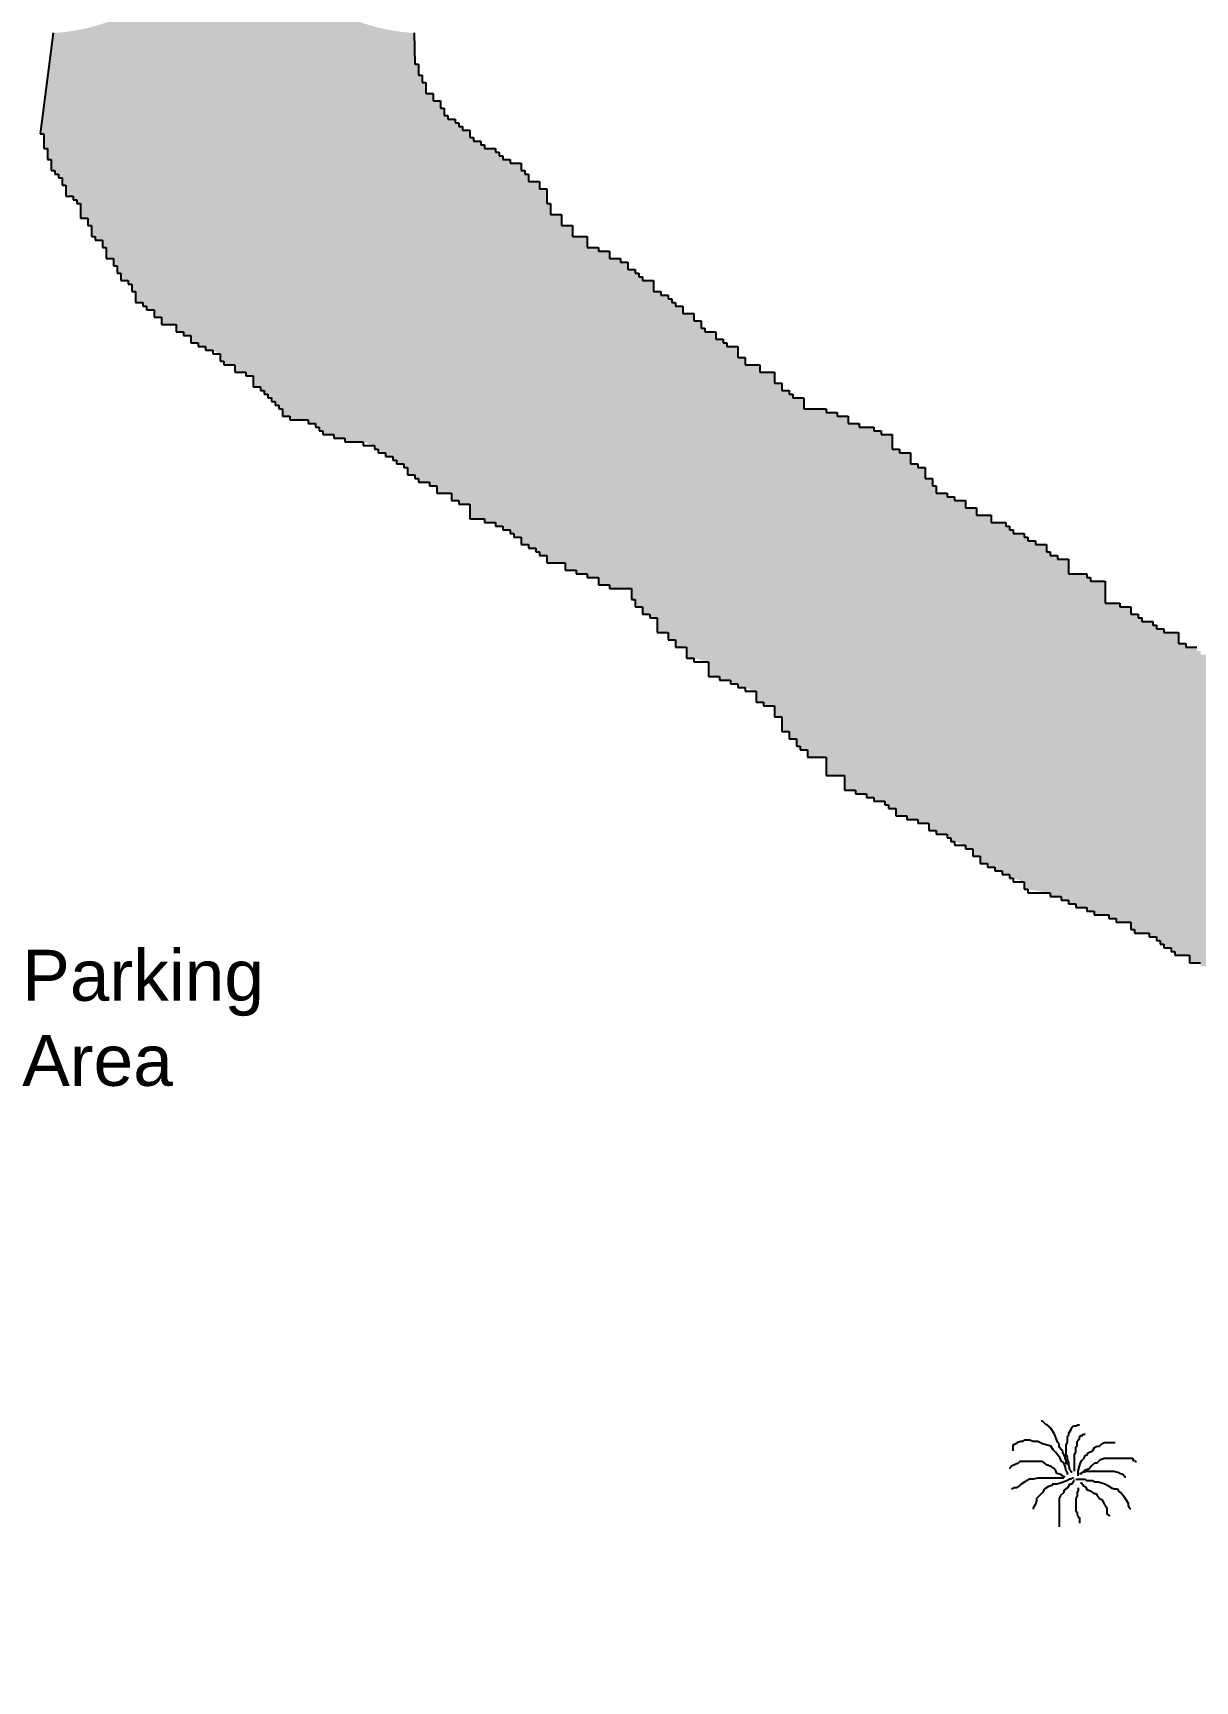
# Model space of a CAD drawing. Header units: millimetres. Extents: x 147955 to 203420, y 211875 to 264111.
# Drawn here: x 160844 to 172229, y 223646 to 239802 of the extents above; entities that cross this region are included whole.
import ezdxf

# ---------------------------------------------------------------- set-up
doc = ezdxf.new("R2010")
doc.units = ezdxf.units.MM
doc.layers.add('HATCH', color=7, linetype='Continuous')
doc.layers.add('LABELS', color=7, linetype='Continuous')
doc.styles.get("Standard").update_dxf_attribs({"font": 'arial.ttf'})

# ---------------------------------------------------------------- blocks, each defined once
blk = doc.blocks.new('Grass')
for p, q in [((-256, 489), (-268, 489)), ((-233, 466), (-256, 489)), ((-221, 454), (-233, 466)), ((-210, 454), (-221, 454)), ((-186, 431), (-210, 454)), ((-186, 419), (-186, 431)), ((-175, 419), (-186, 419)), ((-140, 361), (-175, 419)), ((-116, 303), (-140, 361)), ((-12, 338), (0, 349)), ((-12, 279), (-12, 338)), ((0, 372), (23, 407)), ((0, 349), (0, 372)), ((23, 407), (35, 431)), ((35, 431), (47, 442)), ((47, 442), (82, 442)), ((82, 442), (82, 454)), ((82, 454), (105, 454)), ((105, 326), (116, 349)), ((105, 314), (105, 326)), ((116, 349), (140, 349)), ((140, 349), (140, 361)), ((140, 361), (163, 361)), ((-536, 256), (-547, 256)), ((-547, 256), (-547, 198)), ((-524, 268), (-536, 256)), ((-512, 268), (-524, 268)), ((-501, 279), (-512, 268)), ((-466, 291), (-501, 279)), ((-454, 291), (-466, 291)), ((-431, 303), (-454, 291)), ((-384, 303), (-431, 303)), ((-349, 291), (-384, 303)), ((-303, 291), (-349, 291)), ((-256, 268), (-303, 291)), ((-221, 256), (-256, 268)), ((-175, 244), (-221, 256)), ((-151, 209), (-175, 244)), ((-128, 186), (-151, 209)), ((-93, 140), (-128, 186)), ((-105, 279), (-116, 303)), ((-93, 268), (-105, 279)), ((-93, 233), (-93, 268)), ((-70, 209), (-93, 233)), ((-58, 198), (-70, 209)), ((-58, 175), (-58, 198)), ((-47, 163), (-58, 175)), ((-35, 140), (-47, 163)), ((-23, 256), (-12, 279)), ((-23, 163), (-23, 256)), ((-12, 140), (-23, 163)), ((58, 163), (70, 186)), ((58, 0), (58, 163)), ((70, 233), (82, 244)), ((70, 186), (70, 233)), ((82, 291), (93, 303)), ((82, 244), (82, 291)), ((93, 303), (105, 314)), ((163, 151), (186, 163)), ((186, 175), (233, 198)), ((186, 163), (186, 175)), ((233, 198), (256, 233)), ((256, 233), (280, 244)), ((280, 244), (303, 244)), ((303, 244), (326, 268)), ((326, 268), (349, 279)), ((349, 279), (454, 279)), ((-571, 35), (-582, 23)), ((-559, 47), (-571, 35)), ((-512, 70), (-559, 47)), ((-501, 70), (-512, 70)), ((-478, 93), (-501, 70)), ((-256, 93), (-478, 93)), ((-210, 58), (-256, 93)), ((-198, 58), (-210, 58)), ((-186, 47), (-198, 58)), ((-175, 47), (-186, 47)), ((-163, 35), (-175, 47)), ((-140, 23), (-163, 35)), ((-128, 12), (-140, 23)), ((-116, -23), (-128, 12)), ((-82, 128), (-93, 140)), ((-70, 93), (-82, 128)), ((-47, 81), (-70, 93)), ((-35, 47), (-47, 81)), ((-35, 116), (-35, 140)), ((-23, 105), (-35, 116)), ((-23, 0), (-35, 47)), ((-23, 70), (-23, 105)), ((-12, 70), (-23, 70)), ((-12, -12), (-23, 0)), ((-12, 116), (-12, 140)), ((0, 81), (-12, 116)), ((0, 58), (0, 81)), ((12, 12), (0, 58)), ((23, 0), (12, 12)), ((23, -12), (23, 0)), ((93, 0), (105, 47)), ((93, -47), (93, 0)), ((105, 47), (116, 81)), ((116, 81), (128, 105)), ((128, 105), (151, 128)), ((140, -12), (163, 12)), ((140, -12), (186, 0)), ((151, 128), (163, 151)), ((163, 12), (198, 23)), ((186, 0), (443, 0)), ((198, 23), (221, 47)), ((221, 47), (256, 81)), ((256, 81), (280, 81)), ((280, 81), (303, 105)), ((303, 105), (314, 116)), ((314, 116), (326, 116)), ((326, 116), (349, 128)), ((349, 128), (629, 128)), ((443, 0), (478, -12)), ((629, 128), (629, 105)), ((629, 105), (652, 105)), ((652, 105), (652, 93)), ((652, 93), (664, 93)), ((-489, -151), (-512, -163)), ((-466, -128), (-489, -151)), ((-431, -105), (-466, -128)), ((-408, -93), (-431, -105)), ((-384, -81), (-408, -93)), ((-349, -81), (-384, -81)), ((-303, -70), (-349, -81)), ((-47, -70), (-303, -70)), ((-198, -151), (-233, -175)), ((-163, -140), (-198, -151)), ((-116, -128), (-163, -128)), ((-163, -128), (-163, -140)), ((-70, -35), (-116, -23)), ((-70, -116), (-116, -128)), ((-70, -47), (-70, -35)), ((-58, -47), (-70, -47)), ((-12, -93), (-70, -116)), ((-47, -58), (-58, -47)), ((-35, -58), (-47, -58)), ((-12, -35), (-12, -12)), ((12, -81), (-12, -93)), ((12, -128), (-12, -163)), ((23, -81), (12, -81)), ((35, -128), (12, -128)), ((35, -12), (23, -12)), ((35, -70), (23, -81)), ((47, -70), (35, -70)), ((47, -105), (35, -116)), ((35, -116), (35, -128)), ((58, -93), (47, -93)), ((47, -93), (47, -105)), ((70, -81), (163, -81)), ((105, -23), (116, -23)), ((116, -23), (140, -12)), ((116, -35), (116, -23)), ((116, -23), (128, -23)), ((116, -116), (128, -116)), ((128, -23), (128, -12)), ((128, -12), (140, -12)), ((128, -116), (128, -128)), ((128, -128), (140, -128)), ((140, -128), (140, -140)), ((140, -140), (163, -151)), ((163, -81), (175, -93)), ((163, -151), (186, -186)), ((175, -93), (233, -93)), ((233, -93), (256, -105)), ((256, -105), (291, -105)), ((291, -105), (326, -116)), ((326, -116), (361, -128)), ((361, -128), (384, -140)), ((384, -140), (419, -163)), ((478, -12), (489, -12)), ((489, -12), (501, -23)), ((501, -23), (512, -23)), ((512, -23), (536, -35)), ((536, -35), (536, -47)), ((536, -47), (547, -47)), ((547, -47), (547, -58)), ((547, -58), (559, -58)), ((-547, -175), (-559, -175)), ((-536, -163), (-547, -175)), ((-512, -163), (-536, -163)), ((-314, -291), (-326, -326)), ((-303, -256), (-314, -268)), ((-314, -268), (-314, -291)), ((-280, -233), (-303, -256)), ((-256, -209), (-280, -233)), ((-245, -186), (-256, -209)), ((-233, -175), (-245, -186)), ((-82, -256), (-93, -268)), ((-93, -268), (-93, -547)), ((-47, -209), (-82, -244)), ((-82, -244), (-82, -256)), ((-35, -186), (-47, -186)), ((-47, -186), (-47, -209)), ((-23, -175), (-35, -175)), ((-35, -175), (-35, -186)), ((-12, -163), (-23, -175)), ((82, -244), (70, -268)), ((70, -268), (70, -396)), ((93, -186), (82, -209)), ((82, -209), (82, -244)), ((93, -163), (93, -186)), ((186, -186), (198, -186)), ((198, -186), (221, -198)), ((221, -198), (233, -209)), ((233, -209), (245, -221)), ((245, -221), (268, -221)), ((268, -221), (280, -244)), ((280, -244), (291, -256)), ((291, -256), (303, -268)), ((303, -268), (326, -279)), ((326, -279), (338, -303)), ((338, -303), (349, -326)), ((419, -163), (443, -175)), ((443, -175), (478, -175)), ((478, -175), (489, -198)), ((489, -198), (512, -209)), ((512, -209), (536, -244)), ((536, -244), (559, -279)), ((559, -279), (582, -314)), ((582, -314), (582, -338)), ((-326, -326), (-349, -361)), ((-349, -361), (-349, -372)), ((70, -396), (82, -407)), ((82, -407), (82, -431)), ((82, -431), (93, -442)), ((93, -442), (93, -454)), ((93, -454), (105, -454)), ((105, -454), (105, -512)), ((349, -326), (361, -338)), ((361, -338), (361, -349)), ((361, -349), (373, -361)), ((373, -361), (373, -419)), ((373, -419), (396, -431)), ((396, -431), (396, -442)), ((582, -338), (594, -361)), ((594, -361), (606, -372))]:
    blk.add_line(p, q)

msp = doc.modelspace()

# ---------------------------------------------------------------- hatches: boundary and pattern name
at = {"layer": 'HATCH'}
h = msp.add_hatch(dxfattribs=at)
h.set_pattern_fill('GRAVEL', color=256, scale=70, angle=80)
h.paths.add_polyline_path([(180054.817, 230005.231), (180018.838, 230005.231), (180018.838, 230077.14), (179982.859, 230077.14), (179982.859, 230113.095), (179946.88, 230113.095), (179946.88, 230220.958), (179838.943, 230220.958), (179838.943, 230472.64), (179695.026, 230472.64), (179695.026, 230580.503), (179623.068, 230580.503), (179623.068, 230688.367), (179587.089, 230688.367), (179587.089, 230796.231), (179479.152, 230796.231), (179479.152, 230868.14), (179371.215, 230868.14), (179371.215, 230940.049), (179299.257, 230940.049), (179299.257, 230976.003), (179155.34, 230976.003), (179155.34, 231047.912), (179047.403, 231047.912), (179047.403, 231083.867), (178975.445, 231083.867), (178975.445, 231191.73), (178867.508, 231191.73), (178867.508, 231227.685), (178795.55, 231227.685), (178795.55, 231263.639), (178723.592, 231263.639), (178723.592, 231335.549), (178615.655, 231335.549), (178615.655, 231443.412), (178435.759, 231443.412), (178435.759, 231515.321), (178327.822, 231515.321), (178327.822, 231587.23), (178183.906, 231587.23), (178183.906, 231659.139), (178111.948, 231659.139), (178111.948, 231695.094), (178004.011, 231695.094), (178004.011, 231731.048), (177896.073, 231731.048), (177896.073, 231838.912), (177716.178, 231838.912), (177716.178, 231874.866), (177572.262, 231874.866), (177572.262, 231910.821), (177464.325, 231910.821), (177464.325, 231946.775), (177356.388, 231946.775), (177356.388, 231982.73), (177212.471, 231982.73), (177212.471, 232054.639), (177068.555, 232054.639), (177068.555, 232090.594), (176852.681, 232090.594), (176852.681, 232126.548), (176600.828, 232126.548), (176600.828, 232162.503), (176348.974, 232162.503), (176348.974, 232198.457), (176241.037, 232198.457), (176241.037, 232234.412), (176133.1, 232234.412), (176133.1, 232270.366), (175881.246, 232270.366), (175881.246, 232306.321), (175737.33, 232306.321), (175737.33, 232342.275), (175557.435, 232342.275), (175557.435, 232378.23), (175341.561, 232378.23), (175341.561, 232414.184), (175269.602, 232414.184), (175269.602, 232486.093), (175161.665, 232486.093), (175161.665, 232558.003), (175053.728, 232558.003), (175053.728, 232593.957), (174945.791, 232593.957), (174945.791, 232629.912), (174873.833, 232629.912), (174873.833, 232701.821), (174801.875, 232701.821), (174801.875, 232737.775), (174729.916, 232737.775), (174729.916, 232773.73), (174550.021, 232773.73), (174550.021, 232809.684), (174514.042, 232809.684), (174514.042, 232845.639), (174406.105, 232845.639), (174406.105, 232917.548), (174298.168, 232917.548), (174298.168, 232953.502), (174226.21, 232953.502), (174226.21, 232989.457), (174154.252, 232989.457), (174154.252, 233025.411), (174082.294, 233025.411), (174082.294, 233061.366), (174010.335, 233061.366), (174010.335, 233097.32), (173902.398, 233097.32), (173902.398, 233169.229), (173830.44, 233169.229), (173830.44, 233205.184), (173686.524, 233205.184), (173686.524, 233241.138), (173650.545, 233241.138), (173650.545, 233277.093), (173614.566, 233277.093), (173614.566, 233313.048), (173578.587, 233313.048), (173578.587, 233349.002), (173470.649, 233349.002), (173470.649, 233384.957), (173218.796, 233384.957), (173218.796, 233456.866), (173002.922, 233456.866), (173002.922, 233492.82), (172715.089, 233492.82), (172715.089, 233528.775), (172643.131, 233528.775), (172643.131, 233564.729), (172571.173, 233564.729), (172571.173, 233600.684), (172535.194, 233600.684), (172535.194, 233708.547), (172283.341, 233708.547), (172283.341, 233744.502), (172247.362, 233744.502), (172247.362, 233780.456), (172139.424, 233780.456), (172139.424, 233816.411), (172067.466, 233816.411), (172067.466, 233924.275), (171923.55, 233924.275), (171923.55, 233960.229), (171851.592, 233960.229), (171851.592, 233996.184), (171815.613, 233996.184), (171815.613, 234032.138), (171707.676, 234032.138), (171707.676, 234068.093), (171671.697, 234068.093), (171671.697, 234104.047), (171599.739, 234104.047), (171599.739, 234175.956), (171491.801, 234175.956), (171491.801, 234211.911), (171347.885, 234211.911), (171347.885, 234427.638), (171203.969, 234427.638), (171203.969, 234463.593), (171167.99, 234463.593), (171167.99, 234499.547), (170988.095, 234499.547), (170988.095, 234643.365), (170880.157, 234643.365), (170880.157, 234679.32), (170808.199, 234679.32), (170808.199, 234715.274), (170772.22, 234715.274), (170772.22, 234787.183), (170664.283, 234787.183), (170664.283, 234823.138), (170592.325, 234823.138), (170592.325, 234859.092), (170556.346, 234859.092), (170556.346, 234895.047), (170448.409, 234895.047), (170448.409, 234931.001), (170412.43, 234931.001), (170412.43, 234966.956), (170376.451, 234966.956), (170376.451, 235002.91), (170232.534, 235002.91), (170232.534, 235074.819), (170088.618, 235074.819), (170088.618, 235146.729), (169980.681, 235146.729), (169980.681, 235218.638), (169872.744, 235218.638), (169872.744, 235254.592), (169800.786, 235254.592), (169800.786, 235290.547), (169692.849, 235290.547), (169692.849, 235362.456), (169656.87, 235362.456), (169656.87, 235434.365), (169584.911, 235434.365), (169584.911, 235542.228), (169512.953, 235542.228), (169512.953, 235578.183), (169440.995, 235578.183), (169440.995, 235686.046), (169333.058, 235686.046), (169333.058, 235722.001), (169261.1, 235722.001), (169261.1, 235865.819), (169153.163, 235865.819), (169153.163, 235901.774), (169081.205, 235901.774), (169081.205, 235937.728), (168937.289, 235937.728), (168937.289, 235973.683), (168829.351, 235973.683), (168829.351, 236045.592), (168721.414, 236045.592), (168721.414, 236081.546), (168613.477, 236081.546), (168613.477, 236117.501), (168397.603, 236117.501), (168397.603, 236225.364), (168289.666, 236225.364), (168289.666, 236261.319), (168253.686, 236261.319), (168253.686, 236297.273), (168181.728, 236297.273), (168181.728, 236369.182), (168109.77, 236369.182), (168109.77, 236477.046), (167965.854, 236477.046), (167965.854, 236548.955), (167821.938, 236548.955), (167821.938, 236620.864), (167749.98, 236620.864), (167749.98, 236728.728), (167642.042, 236728.728), (167642.042, 236764.682), (167606.063, 236764.682), (167606.063, 236800.637), (167534.105, 236800.637), (167534.105, 236872.546), (167426.168, 236872.546), (167426.168, 236908.5), (167390.189, 236908.5), (167390.189, 236980.41), (167318.231, 236980.41), (167318.231, 237052.319), (167210.294, 237052.319), (167210.294, 237124.228), (167138.336, 237124.228), (167138.336, 237160.182), (167102.357, 237160.182), (167102.357, 237196.137), (167066.377, 237196.137), (167066.377, 237232.091), (166994.419, 237232.091), (166994.419, 237268.046), (166922.461, 237268.046), (166922.461, 237375.909), (166814.524, 237375.909), (166814.524, 237411.864), (166778.545, 237411.864), (166778.545, 237447.818), (166742.566, 237447.818), (166742.566, 237483.773), (166670.608, 237483.773), (166670.608, 237555.682), (166598.65, 237555.682), (166598.65, 237591.636), (166490.713, 237591.636), (166490.713, 237663.545), (166382.776, 237663.545), (166382.776, 237699.5), (166274.838, 237699.5), (166274.838, 237807.364), (166130.922, 237807.364), (166130.922, 237915.227), (166022.985, 237915.227), (166022.985, 238023.091), (165915.048, 238023.091), (165915.048, 238130.954), (165879.069, 238130.954), (165879.069, 238274.773), (165807.111, 238274.773), (165807.111, 238346.682), (165699.174, 238346.682), (165699.174, 238418.591), (165663.194, 238418.591), (165663.194, 238454.545), (165627.215, 238454.545), (165627.215, 238526.454), (165519.278, 238526.454), (165519.278, 238562.409), (165447.32, 238562.409), (165447.32, 238598.363), (165411.341, 238598.363), (165411.341, 238634.318), (165375.362, 238634.318), (165375.362, 238670.272), (165267.425, 238670.272), (165267.425, 238706.227), (165231.446, 238706.227), (165231.446, 238742.181), (165159.488, 238742.181), (165159.488, 238778.136), (165123.509, 238778.136), (165123.509, 238850.045), (165051.55, 238850.045), (165051.55, 238886), (165015.571, 238886), (165015.571, 238921.954), (164979.592, 238921.954), (164979.592, 238957.909), (164907.634, 238957.909), (164907.634, 238993.863), (164871.655, 238993.863), (164871.655, 239065.772), (164835.676, 239065.772), (164835.676, 239137.681), (164763.718, 239137.681), (164763.718, 239209.59), (164691.76, 239209.59), (164691.76, 239317.454), (164655.781, 239317.454), (164655.781, 239389.363), (164619.802, 239389.363), (164619.802, 239497.226), (164583.823, 239497.226), (164579.018, 239801.964, -0.275946359), (162979.583, 240876.863), (162641.361, 240876.949, -0.275959948), (161041.885, 239801.964), (160913.959, 238814.09), (160949.938, 238814.09), (160949.938, 238670.272), (160985.917, 238670.272), (160985.917, 238562.409), (161021.896, 238562.409), (161021.896, 238454.545), (161057.875, 238454.545), (161057.875, 238418.591), (161093.854, 238418.591), (161093.854, 238382.636), (161129.833, 238382.636), (161129.833, 238310.727), (161165.812, 238310.727), (161165.812, 238202.863), (161237.77, 238202.863), (161237.77, 238166.909), (161273.75, 238166.909), (161273.75, 238130.954), (161309.729, 238130.954), (161309.729, 237987.136), (161381.687, 237987.136), (161381.687, 237915.227), (161417.666, 237915.227), (161417.666, 237807.364), (161453.645, 237807.364), (161453.645, 237771.409), (161525.603, 237771.409), (161525.603, 237699.5), (161561.582, 237699.5), (161561.582, 237591.636), (161633.54, 237591.636), (161633.54, 237519.727), (161669.519, 237519.727), (161669.519, 237447.818), (161705.498, 237447.818), (161705.498, 237375.909), (161777.456, 237375.909), (161777.456, 237339.955), (161813.435, 237339.955), (161813.435, 237268.046), (161849.414, 237268.046), (161849.414, 237160.182), (161921.372, 237160.182), (161921.372, 237124.228), (161957.352, 237124.228), (161957.352, 237088.273), (162029.31, 237088.273), (162029.31, 237016.364), (162101.268, 237016.364), (162101.268, 236944.455), (162245.184, 236944.455), (162245.184, 236872.546), (162317.142, 236872.546), (162317.142, 236836.591), (162389.1, 236836.591), (162389.1, 236764.682), (162461.058, 236764.682), (162461.058, 236728.728), (162533.017, 236728.728), (162533.017, 236692.773), (162604.975, 236692.773), (162676.933, 236656.819), (162676.933, 236584.91), (162712.912, 236584.91), (162712.912, 236548.955), (162820.849, 236548.955), (162820.849, 236477.046), (162928.786, 236477.046), (162928.786, 236441.092), (163000.744, 236441.092), (163000.744, 236333.228), (163072.702, 236333.228), (163072.702, 236297.273), (163108.681, 236297.273), (163108.681, 236261.319), (163144.66, 236261.319), (163144.66, 236225.364), (163180.64, 236225.364), (163216.619, 236189.41), (163216.619, 236153.455), (163252.598, 236153.455), (163252.598, 236117.501), (163288.577, 236117.501), (163288.577, 236045.592), (163360.535, 236045.592), (163360.535, 236009.637), (163540.43, 236009.637), (163540.43, 235973.683), (163612.388, 235973.683), (163612.388, 235937.728), (163648.367, 235937.728), (163648.367, 235901.774), (163684.346, 235901.774), (163684.346, 235865.819), (163792.284, 235865.819), (163792.284, 235829.865), (163900.221, 235829.865), (163900.221, 235793.91), (164080.116, 235793.91), (164188.053, 235757.956), (164188.053, 235722.001), (164224.032, 235722.001), (164224.032, 235686.046), (164295.99, 235686.046), (164295.99, 235650.092), (164367.948, 235650.092), (164367.948, 235614.137), (164403.927, 235614.137), (164403.927, 235578.183), (164475.886, 235578.183), (164475.886, 235542.228), (164511.865, 235542.228), (164511.865, 235470.319), (164583.823, 235470.319), (164583.823, 235434.365), (164619.802, 235434.365), (164619.802, 235398.41), (164727.739, 235398.41), (164727.739, 235362.456), (164799.697, 235362.456), (164799.697, 235290.547), (164943.613, 235290.547), (164943.613, 235218.638), (165015.571, 235218.638), (165015.571, 235182.683), (165123.509, 235182.683), (165123.509, 235038.865), (165267.425, 235038.865), (165267.425, 235002.91), (165375.362, 235002.91), (165375.362, 234966.956), (165447.32, 234966.956), (165447.32, 234931.001), (165519.278, 234931.001), (165519.278, 234895.047), (165555.257, 234895.047), (165555.257, 234859.092), (165627.215, 234859.092), (165627.215, 234787.183), (165699.174, 234787.183), (165699.174, 234751.229), (165771.132, 234751.229), (165771.132, 234715.274), (165807.111, 234715.274), (165807.111, 234679.32), (165879.069, 234679.32), (165879.069, 234607.411), (166058.964, 234607.411), (166058.964, 234535.502), (166166.901, 234535.502), (166166.901, 234499.547), (166274.838, 234499.547), (166274.838, 234463.593), (166382.776, 234463.593), (166382.776, 234391.683), (166490.713, 234391.683), (166490.713, 234355.729), (166706.587, 234355.729), (166706.587, 234247.865), (166742.566, 234247.865), (166742.566, 234175.956), (166814.524, 234175.956), (166814.524, 234104.047), (166886.482, 234104.047), (166886.482, 234068.093), (166958.44, 234068.093), (166958.44, 233924.275), (167066.377, 233924.275), (167066.377, 233852.366), (167138.336, 233852.366), (167138.336, 233780.456), (167246.273, 233780.456), (167246.273, 233672.593), (167318.231, 233672.593), (167462.147, 233636.638), (167462.147, 233492.82), (167570.084, 233492.82), (167570.084, 233456.866), (167678.022, 233456.866), (167678.022, 233420.911), (167749.98, 233420.911), (167749.98, 233384.957), (167821.938, 233384.957), (167929.875, 233349.002), (167929.875, 233241.138), (168001.833, 233241.138), (168001.833, 233205.184), (168109.77, 233205.184), (168109.77, 233097.32), (168181.728, 233097.32), (168181.728, 232953.502), (168253.686, 232953.502), (168253.686, 232881.593), (168325.644, 232881.593), (168325.644, 232809.684), (168361.624, 232809.684), (168361.624, 232773.73), (168433.582, 232773.73), (168433.582, 232701.821), (168613.477, 232701.821), (168613.477, 232522.048), (168793.372, 232522.048), (168793.372, 232378.23), (168901.309, 232378.23), (168901.309, 232342.275), (169009.247, 232342.275), (169009.247, 232306.321), (169081.205, 232306.321), (169081.205, 232270.366), (169189.142, 232270.366), (169189.142, 232234.412), (169225.121, 232234.412), (169225.121, 232198.457), (169297.079, 232198.457), (169297.079, 232126.548), (169405.016, 232126.548), (169405.016, 232090.594), (169512.953, 232090.594), (169512.953, 232054.639), (169620.891, 232054.639), (169620.891, 231982.73), (169692.849, 231982.73), (169692.849, 231946.775), (169800.786, 231946.775), (169800.786, 231910.821), (169836.765, 231910.821), (169836.765, 231874.866), (169872.744, 231874.866), (169980.681, 231838.912), (169980.681, 231802.957), (170052.639, 231802.957), (170052.639, 231731.048), (170124.597, 231731.048), (170124.597, 231659.139), (170196.556, 231659.139), (170196.556, 231623.185), (170268.514, 231623.185), (170268.514, 231587.23), (170340.472, 231587.23), (170340.472, 231551.276), (170412.43, 231551.276), (170412.43, 231515.321), (170448.409, 231515.321), (170556.346, 231479.367), (170556.346, 231407.458), (170592.325, 231407.458), (170808.199, 231371.503), (170808.199, 231335.549), (170916.137, 231335.549), (170916.137, 231299.594), (170988.095, 231299.594), (170988.095, 231263.639), (171060.053, 231263.639), (171060.053, 231227.685), (171167.99, 231227.685), (171167.99, 231191.73), (171239.948, 231191.73), (171239.948, 231155.776), (171383.864, 231155.776), (171383.864, 231119.821), (171455.822, 231119.821), (171455.822, 231083.867), (171599.739, 231083.867), (171599.739, 231011.958), (171635.718, 231011.958), (171635.718, 230976.003), (171779.634, 230976.003), (171779.634, 230940.049), (171851.592, 230940.049), (171887.571, 230904.094), (171887.571, 230868.14), (171923.55, 230868.14), (171923.55, 230832.185), (171995.508, 230832.185), (172031.487, 230796.231), (172031.487, 230760.276), (172175.404, 230760.276), (172175.404, 230688.367), (172283.341, 230688.367), (172283.341, 230652.412), (172391.278, 230652.412), (172391.278, 230580.503), (172499.215, 230580.503), (172499.215, 230544.549), (172643.131, 230544.549), (172643.131, 230508.594), (172679.11, 230508.594), (172679.11, 230472.64), (172823.027, 230472.64), (172823.027, 230400.731), (172859.006, 230400.731), (172859.006, 230364.776), (172966.943, 230364.776), (173074.88, 230328.822), (173074.88, 230292.867), (173110.859, 230292.867), (173110.859, 230256.913), (173218.796, 230256.913), (173218.796, 230220.958), (173326.733, 230220.958), (173326.733, 230149.049), (173542.608, 230149.049), (173542.608, 230113.095), (173686.524, 230113.095), (173686.524, 230041.186), (173866.419, 230041.186), (173866.419, 230005.231), (174046.314, 230005.231), (174046.314, 229933.322), (174154.252, 229933.322), (174154.252, 229897.367), (174334.147, 229897.367), (174334.147, 229861.413), (174550.021, 229861.413), (174550.021, 229789.504), (174657.958, 229789.504), (174657.958, 229753.549), (174909.812, 229753.549), (174909.812, 229681.64), (175269.602, 229681.64), (175269.602, 229609.731), (175413.519, 229609.731), (175413.519, 229573.777), (175485.477, 229573.777), (175485.477, 229537.822), (175629.393, 229537.822), (175629.393, 229465.913), (175989.183, 229465.913), (175989.183, 229394.004), (176241.037, 229394.004), (176241.037, 229358.049), (176492.89, 229358.049), (176492.89, 229322.095), (176564.848, 229322.095), (176564.848, 229286.14), (176816.702, 229286.14), (176816.702, 229178.277), (176924.639, 229178.277), (176924.639, 229142.322), (177032.576, 229142.322), (177032.576, 229106.368), (177104.534, 229106.368), (177104.534, 229070.413), (177248.45, 229070.413), (177248.45, 228998.504), (177356.388, 228998.504), (177356.388, 228962.55), (177500.304, 228962.55), (177500.304, 228926.595), (177644.22, 228926.595), (177644.22, 228854.686), (177716.178, 228854.686), (177716.178, 228818.731), (177752.157, 228818.731), (177752.157, 228782.777), (177824.115, 228782.777), (177824.115, 228746.822), (177896.073, 228746.822), (177896.073, 228674.913), (177968.032, 228674.913), (177968.032, 228567.05), (178004.011, 228567.05), (178039.99, 228531.095), (178039.99, 228459.186), (178111.948, 228459.186), (178111.948, 228207.505), (178147.927, 228207.505), (178150.838, 228146.028), (178028.193, 228043.894), (177836.982, 227825.516), (177727.718, 227661.732), (177700.402, 227579.84), (177700.402, 227388.759), (177645.771, 227279.57), (177645.771, 227143.083), (177618.455, 226952.002), (177563.823, 226624.435), (177563.823, 226542.543), (177536.507, 226515.246), (177536.507, 226487.948), (177454.559, 226269.57), (177454.559, 226133.084), (177427.243, 226133.084), (177399.927, 226051.192), (177263.348, 225805.516), (177208.716, 225669.029), (177208.716, 225559.84), (177154.084, 225532.543), (177126.768, 225423.354), (177044.82, 224986.597), (176913.836, 224693.814, -0.195428939), (176954.687, 224593.29, -0.10871372), (176941.378, 224532.803), (178858.133, 223646.412, -0.29233576), (178988.931, 223730.033), (179011.566, 223922.003), (179038.882, 223949.3), (179093.514, 224113.084), (179120.83, 224113.084), (179120.83, 224167.678), (179148.146, 224222.273), (179202.778, 224276.868), (179257.41, 224413.354), (179366.673, 224577.138), (179530.569, 224768.219), (179557.885, 224822.813), (179667.148, 224904.705), (179776.412, 224986.597), (179831.044, 225013.894), (179885.675, 225068.489), (179940.307, 225150.381), (179994.939, 225177.678), (180104.203, 225286.867), (180213.467, 225368.759), (180295.414, 225477.949), (180459.31, 225559.84), (180595.889, 225696.327), (180650.521, 225696.327), (180705.153, 225750.921), (180732.469, 225778.219), (180869.048, 225860.111), (181087.576, 225969.3), (181306.103, 226105.786), (181469.999, 226187.678), (181633.894, 226351.462), (181797.789, 226460.651), (182070.949, 226569.84), (182316.792, 226651.732), (182562.635, 226706.327), (182753.847, 226760.921), (182863.11, 226788.218), (183027.006, 226815.516), (183245.533, 226815.516), (183600.64, 226842.813), (183846.483, 226897.408), (183983.063, 226924.705), (184065.01, 226952.002), (184201.59, 226979.3), (184392.802, 227033.894), (184638.645, 227088.489), (184857.172, 227170.381), (185021.067, 227252.273), (185130.331, 227334.164), (185184.963, 227416.056), (185294.227, 227497.948), (185403.49, 227607.137), (185567.386, 227743.624), (185676.649, 227825.516), (185758.597, 227934.705), (185785.913, 228016.597), (185840.545, 228180.38), (185895.177, 228371.461), (185949.809, 228617.137), (185949.809, 228753.624), (185977.124, 228890.11), (186004.44, 228999.299), (186004.44, 229272.272), (186031.756, 229463.353), (186031.756, 230200.38), (185977.124, 230582.542), (185977.124, 231292.272), (185949.809, 231428.758), (185949.809, 231592.542), (185922.493, 231756.326), (185922.493, 232302.272), (185895.177, 232356.866), (185895.177, 232520.65), (185867.861, 232629.839), (185840.545, 232739.028), (185840.545, 232984.704), (185813.229, 233093.893), (185813.229, 233230.38), (185758.597, 233366.866), (185758.597, 233503.352), (185731.281, 233530.65), (185724.694, 233590.042), (183662.685, 233590.042), (183600.64, 233039.299), (183573.324, 232875.515), (183573.324, 232056.596), (183546.008, 231892.812), (183546.008, 231756.326), (183518.692, 231565.245), (183491.376, 231292.272), (183464.06, 231073.893), (183436.744, 230882.812), (183382.113, 230746.326), (183354.797, 230637.137), (183300.165, 230446.056), (183245.533, 230254.975), (183163.585, 230036.596), (183136.269, 229872.813), (183054.322, 229763.623), (182999.69, 229654.434), (182917.742, 229599.84), (182890.426, 229599.84), (182781.162, 229572.542), (182562.635, 229545.245), (182289.476, 229490.65), (182207.528, 229490.65), (182070.949, 229463.353), (182016.317, 229436.056), (181879.737, 229436.056), (181688.526, 229408.759), (181497.314, 229408.759), (181278.787, 229326.867), (181114.892, 229326.867), (180787.101, 229217.678), (180486.626, 229135.786), (180234.712, 229110.611), (180234.712, 229537.822), (180162.754, 229537.822), (180162.754, 229681.64), (180126.775, 229681.64), (180126.775, 229789.504), (180090.796, 229789.504), (180090.796, 229897.367), (180054.817, 229897.367)])

# ---------------------------------------------------------------- linework, layer by layer
for p, q in [((161041.885, 239801.964), (160913.959, 238814.09)), ((164579.018, 239801.964), (164583.823, 239497.226)), ((164583.823, 239497.226), (164619.802, 239497.226)), ((164619.802, 239497.226), (164619.802, 239389.363)), ((164619.802, 239389.363), (164655.781, 239389.363)), ((164655.781, 239389.363), (164655.781, 239317.454)), ((164655.781, 239317.454), (164691.76, 239317.454)), ((164691.76, 239317.454), (164691.76, 239209.59)), ((164691.76, 239209.59), (164763.718, 239209.59)), ((164763.718, 239209.59), (164763.718, 239137.681)), ((164763.718, 239137.681), (164835.676, 239137.681)), ((164835.676, 239137.681), (164835.676, 239065.772)), ((164835.676, 239065.772), (164871.655, 239065.772)), ((164871.655, 239065.772), (164871.655, 238993.863)), ((164871.655, 238993.863), (164907.634, 238993.863)), ((164907.634, 238993.863), (164907.634, 238957.909)), ((164907.634, 238957.909), (164979.592, 238957.909)), ((164979.592, 238957.909), (164979.592, 238921.954)), ((160913.959, 238814.09), (160949.938, 238814.09)), ((160949.938, 238814.09), (160949.938, 238670.272)), ((164979.592, 238921.954), (165015.571, 238921.954)), ((165015.571, 238921.954), (165015.571, 238886)), ((165015.571, 238886), (165051.55, 238886)), ((165051.55, 238886), (165051.55, 238850.045)), ((165051.55, 238850.045), (165123.509, 238850.045)), ((165123.509, 238850.045), (165123.509, 238778.136)), ((160949.938, 238670.272), (160985.917, 238670.272)), ((160985.917, 238670.272), (160985.917, 238562.409)), ((165123.509, 238778.136), (165159.488, 238778.136)), ((165159.488, 238778.136), (165159.488, 238742.181)), ((165159.488, 238742.181), (165231.446, 238742.181)), ((165231.446, 238742.181), (165231.446, 238706.227)), ((165231.446, 238706.227), (165267.425, 238706.227)), ((165267.425, 238706.227), (165267.425, 238670.272)), ((165267.425, 238670.272), (165375.362, 238670.272)), ((165375.362, 238670.272), (165375.362, 238634.318)), ((165375.362, 238634.318), (165411.341, 238634.318)), ((165411.341, 238634.318), (165411.341, 238598.363)), ((160985.917, 238562.409), (161021.896, 238562.409)), ((161021.896, 238562.409), (161021.896, 238454.545)), ((165411.341, 238598.363), (165447.32, 238598.363)), ((165447.32, 238598.363), (165447.32, 238562.409)), ((165447.32, 238562.409), (165519.278, 238562.409)), ((165519.278, 238562.409), (165519.278, 238526.454)), ((165519.278, 238526.454), (165627.215, 238526.454)), ((165627.215, 238526.454), (165627.215, 238454.545)), ((161021.896, 238454.545), (161057.875, 238454.545)), ((161057.875, 238454.545), (161057.875, 238418.591)), ((161057.875, 238418.591), (161093.854, 238418.591)), ((161093.854, 238418.591), (161093.854, 238382.636)), ((161093.854, 238382.636), (161129.833, 238382.636)), ((161129.833, 238382.636), (161129.833, 238310.727)), ((161129.833, 238310.727), (161165.812, 238310.727)), ((161165.812, 238310.727), (161165.812, 238202.863)), ((165627.215, 238454.545), (165663.194, 238454.545)), ((165663.194, 238454.545), (165663.194, 238418.591)), ((165663.194, 238418.591), (165699.174, 238418.591)), ((165699.174, 238418.591), (165699.174, 238346.682)), ((165699.174, 238346.682), (165807.111, 238346.682)), ((165807.111, 238346.682), (165807.111, 238274.773)), ((161165.812, 238202.863), (161237.77, 238202.863)), ((161237.77, 238202.863), (161237.77, 238166.909)), ((161237.77, 238166.909), (161273.75, 238166.909)), ((161273.75, 238166.909), (161273.75, 238130.954)), ((165807.111, 238274.773), (165879.069, 238274.773)), ((165879.069, 238274.773), (165879.069, 238130.954)), ((161273.75, 238130.954), (161309.729, 238130.954)), ((161309.729, 238130.954), (161309.729, 237987.136)), ((161309.729, 237987.136), (161381.687, 237987.136)), ((161381.687, 237987.136), (161381.687, 237915.227)), ((165879.069, 238130.954), (165915.048, 238130.954)), ((165915.048, 238130.954), (165915.048, 238023.091)), ((165915.048, 238023.091), (166022.985, 238023.091)), ((166022.985, 238023.091), (166022.985, 237915.227)), ((161381.687, 237915.227), (161417.666, 237915.227)), ((161417.666, 237915.227), (161417.666, 237807.364)), ((166022.985, 237915.227), (166130.922, 237915.227)), ((166130.922, 237915.227), (166130.922, 237807.364)), ((161417.666, 237807.364), (161453.645, 237807.364)), ((161453.645, 237807.364), (161453.645, 237771.409)), ((161453.645, 237771.409), (161525.603, 237771.409)), ((161525.603, 237771.409), (161525.603, 237699.5)), ((161525.603, 237699.5), (161561.582, 237699.5)), ((161561.582, 237699.5), (161561.582, 237591.636)), ((166130.922, 237807.364), (166274.838, 237807.364)), ((166274.838, 237807.364), (166274.838, 237699.5)), ((166274.838, 237699.5), (166382.776, 237699.5)), ((166382.776, 237699.5), (166382.776, 237663.545)), ((166382.776, 237663.545), (166490.713, 237663.545)), ((166490.713, 237663.545), (166490.713, 237591.636)), ((161561.582, 237591.636), (161633.54, 237591.636)), ((161633.54, 237591.636), (161633.54, 237519.727)), ((161633.54, 237519.727), (161669.519, 237519.727)), ((161669.519, 237519.727), (161669.519, 237447.818)), ((166490.713, 237591.636), (166598.65, 237591.636)), ((166598.65, 237591.636), (166598.65, 237555.682)), ((166598.65, 237555.682), (166670.608, 237555.682)), ((166670.608, 237555.682), (166670.608, 237483.773)), ((161669.519, 237447.818), (161705.498, 237447.818)), ((161705.498, 237447.818), (161705.498, 237375.909)), ((161705.498, 237375.909), (161777.456, 237375.909)), ((161777.456, 237375.909), (161777.456, 237339.955)), ((161777.456, 237339.955), (161813.435, 237339.955)), ((161813.435, 237339.955), (161813.435, 237268.046)), ((166670.608, 237483.773), (166742.566, 237483.773)), ((166742.566, 237483.773), (166742.566, 237447.818)), ((166742.566, 237447.818), (166778.545, 237447.818)), ((166778.545, 237447.818), (166778.545, 237411.864)), ((166778.545, 237411.864), (166814.524, 237411.864)), ((166814.524, 237411.864), (166814.524, 237375.909)), ((166814.524, 237375.909), (166922.461, 237375.909)), ((166922.461, 237375.909), (166922.461, 237268.046)), ((161813.435, 237268.046), (161849.414, 237268.046)), ((161849.414, 237268.046), (161849.414, 237160.182)), ((166922.461, 237268.046), (166994.419, 237268.046)), ((166994.419, 237268.046), (166994.419, 237232.091)), ((166994.419, 237232.091), (167066.377, 237232.091)), ((167066.377, 237232.091), (167066.377, 237196.137)), ((167066.377, 237196.137), (167102.357, 237196.137)), ((167102.357, 237196.137), (167102.357, 237160.182)), ((161849.414, 237160.182), (161921.372, 237160.182)), ((161921.372, 237160.182), (161921.372, 237124.228)), ((161921.372, 237124.228), (161957.352, 237124.228)), ((161957.352, 237124.228), (161957.352, 237088.273)), ((161957.352, 237088.273), (162029.31, 237088.273)), ((162029.31, 237088.273), (162029.31, 237016.364)), ((162029.31, 237016.364), (162101.268, 237016.364)), ((162101.268, 237016.364), (162101.268, 236944.455)), ((167102.357, 237160.182), (167138.336, 237160.182)), ((167138.336, 237160.182), (167138.336, 237124.228)), ((167138.336, 237124.228), (167210.294, 237124.228)), ((167210.294, 237124.228), (167210.294, 237052.319)), ((167210.294, 237052.319), (167318.231, 237052.319)), ((167318.231, 237052.319), (167318.231, 236980.41)), ((162101.268, 236944.455), (162245.184, 236944.455)), ((162245.184, 236944.455), (162245.184, 236872.546)), ((162245.184, 236872.546), (162317.142, 236872.546)), ((162317.142, 236872.546), (162317.142, 236836.591)), ((167318.231, 236980.41), (167390.189, 236980.41)), ((167390.189, 236980.41), (167390.189, 236908.5)), ((167390.189, 236908.5), (167426.168, 236908.5)), ((167426.168, 236908.5), (167426.168, 236872.546)), ((167426.168, 236872.546), (167534.105, 236872.546)), ((167534.105, 236872.546), (167534.105, 236800.637)), ((162317.142, 236836.591), (162389.1, 236836.591)), ((162389.1, 236836.591), (162389.1, 236764.682)), ((162389.1, 236764.682), (162461.058, 236764.682)), ((162461.058, 236764.682), (162461.058, 236728.728)), ((162461.058, 236728.728), (162533.017, 236728.728)), ((162533.017, 236728.728), (162533.017, 236692.773)), ((162533.017, 236692.773), (162604.975, 236692.773)), ((162604.975, 236692.773), (162604.975, 236656.819)), ((167534.105, 236800.637), (167606.063, 236800.637)), ((167606.063, 236800.637), (167606.063, 236764.682)), ((167606.063, 236764.682), (167642.042, 236764.682)), ((167642.042, 236764.682), (167642.042, 236728.728)), ((167642.042, 236728.728), (167749.98, 236728.728)), ((167749.98, 236728.728), (167749.98, 236620.864)), ((162604.975, 236656.819), (162676.933, 236656.819)), ((162676.933, 236656.819), (162676.933, 236584.91)), ((162676.933, 236584.91), (162712.912, 236584.91)), ((162712.912, 236584.91), (162712.912, 236548.955)), ((162712.912, 236548.955), (162820.849, 236548.955)), ((162820.849, 236548.955), (162820.849, 236477.046)), ((167749.98, 236620.864), (167821.938, 236620.864)), ((167821.938, 236620.864), (167821.938, 236548.955)), ((167821.938, 236548.955), (167965.854, 236548.955)), ((167965.854, 236548.955), (167965.854, 236477.046)), ((162820.849, 236477.046), (162928.786, 236477.046)), ((162928.786, 236477.046), (162928.786, 236441.092)), ((162928.786, 236441.092), (163000.744, 236441.092)), ((163000.744, 236441.092), (163000.744, 236333.228)), ((167965.854, 236477.046), (168109.77, 236477.046)), ((168109.77, 236477.046), (168109.77, 236369.182)), ((168109.77, 236369.182), (168181.728, 236369.182)), ((168181.728, 236369.182), (168181.728, 236297.273)), ((163000.744, 236333.228), (163072.702, 236333.228)), ((163072.702, 236333.228), (163072.702, 236297.273)), ((163072.702, 236297.273), (163108.681, 236297.273)), ((163108.681, 236297.273), (163108.681, 236261.319)), ((163108.681, 236261.319), (163144.66, 236261.319)), ((163144.66, 236261.319), (163144.66, 236225.364)), ((163144.66, 236225.364), (163180.64, 236225.364)), ((163180.64, 236225.364), (163180.64, 236189.41)), ((168181.728, 236297.273), (168253.686, 236297.273)), ((168253.686, 236297.273), (168253.686, 236261.319)), ((168253.686, 236261.319), (168289.666, 236261.319)), ((168289.666, 236261.319), (168289.666, 236225.364)), ((168289.666, 236225.364), (168397.603, 236225.364)), ((168397.603, 236225.364), (168397.603, 236117.501)), ((163180.64, 236189.41), (163216.619, 236189.41)), ((163216.619, 236189.41), (163216.619, 236153.455)), ((163216.619, 236153.455), (163252.598, 236153.455)), ((163252.598, 236153.455), (163252.598, 236117.501)), ((163252.598, 236117.501), (163288.577, 236117.501)), ((163288.577, 236117.501), (163288.577, 236045.592)), ((163288.577, 236045.592), (163360.535, 236045.592)), ((163360.535, 236045.592), (163360.535, 236009.637)), ((168397.603, 236117.501), (168613.477, 236117.501)), ((168613.477, 236117.501), (168613.477, 236081.546)), ((168613.477, 236081.546), (168721.414, 236081.546)), ((168721.414, 236081.546), (168721.414, 236045.592)), ((168721.414, 236045.592), (168829.351, 236045.592)), ((168829.351, 236045.592), (168829.351, 235973.683)), ((163360.535, 236009.637), (163540.43, 236009.637)), ((163540.43, 236009.637), (163540.43, 235973.683)), ((163540.43, 235973.683), (163612.388, 235973.683)), ((163612.388, 235973.683), (163612.388, 235937.728)), ((163612.388, 235937.728), (163648.367, 235937.728)), ((163648.367, 235937.728), (163648.367, 235901.774)), ((163648.367, 235901.774), (163684.346, 235901.774)), ((163684.346, 235901.774), (163684.346, 235865.819)), ((168829.351, 235973.683), (168937.289, 235973.683)), ((168937.289, 235973.683), (168937.289, 235937.728)), ((168937.289, 235937.728), (169081.205, 235937.728)), ((169081.205, 235937.728), (169081.205, 235901.774)), ((169081.205, 235901.774), (169153.163, 235901.774)), ((169153.163, 235901.774), (169153.163, 235865.819)), ((163684.346, 235865.819), (163792.284, 235865.819)), ((163792.284, 235865.819), (163792.284, 235829.865)), ((163792.284, 235829.865), (163900.221, 235829.865)), ((163900.221, 235829.865), (163900.221, 235793.91)), ((163900.221, 235793.91), (164080.116, 235793.91)), ((164080.116, 235793.91), (164080.116, 235757.956)), ((164080.116, 235757.956), (164188.053, 235757.956)), ((164188.053, 235757.956), (164188.053, 235722.001)), ((164188.053, 235722.001), (164224.032, 235722.001)), ((164224.032, 235722.001), (164224.032, 235686.046)), ((169153.163, 235865.819), (169261.1, 235865.819)), ((169261.1, 235865.819), (169261.1, 235722.001)), ((169261.1, 235722.001), (169333.058, 235722.001)), ((169333.058, 235722.001), (169333.058, 235686.046)), ((164224.032, 235686.046), (164295.99, 235686.046)), ((164295.99, 235686.046), (164295.99, 235650.092)), ((164295.99, 235650.092), (164367.948, 235650.092)), ((164367.948, 235650.092), (164367.948, 235614.137)), ((164367.948, 235614.137), (164403.927, 235614.137)), ((164403.927, 235614.137), (164403.927, 235578.183)), ((164403.927, 235578.183), (164475.886, 235578.183)), ((164475.886, 235578.183), (164475.886, 235542.228)), ((169333.058, 235686.046), (169440.995, 235686.046)), ((169440.995, 235686.046), (169440.995, 235578.183)), ((169440.995, 235578.183), (169512.953, 235578.183)), ((169512.953, 235578.183), (169512.953, 235542.228)), ((164475.886, 235542.228), (164511.865, 235542.228)), ((164511.865, 235542.228), (164511.865, 235470.319)), ((164511.865, 235470.319), (164583.823, 235470.319)), ((164583.823, 235470.319), (164583.823, 235434.365)), ((164583.823, 235434.365), (164619.802, 235434.365)), ((164619.802, 235434.365), (164619.802, 235398.41)), ((164619.802, 235398.41), (164727.739, 235398.41)), ((164727.739, 235398.41), (164727.739, 235362.456)), ((169512.953, 235542.228), (169584.911, 235542.228)), ((169584.911, 235542.228), (169584.911, 235434.365)), ((169584.911, 235434.365), (169656.87, 235434.365)), ((169656.87, 235434.365), (169656.87, 235362.456)), ((164727.739, 235362.456), (164799.697, 235362.456)), ((164799.697, 235362.456), (164799.697, 235290.547)), ((164799.697, 235290.547), (164943.613, 235290.547)), ((164943.613, 235290.547), (164943.613, 235218.638)), ((169656.87, 235362.456), (169692.849, 235362.456)), ((169692.849, 235362.456), (169692.849, 235290.547)), ((169692.849, 235290.547), (169800.786, 235290.547)), ((169800.786, 235290.547), (169800.786, 235254.592)), ((169800.786, 235254.592), (169872.744, 235254.592)), ((169872.744, 235254.592), (169872.744, 235218.638)), ((164943.613, 235218.638), (165015.571, 235218.638)), ((165015.571, 235218.638), (165015.571, 235182.683)), ((165015.571, 235182.683), (165123.509, 235182.683)), ((165123.509, 235182.683), (165123.509, 235038.865)), ((169872.744, 235218.638), (169980.681, 235218.638)), ((169980.681, 235218.638), (169980.681, 235146.729)), ((169980.681, 235146.729), (170088.618, 235146.729)), ((170088.618, 235146.729), (170088.618, 235074.819)), ((170088.618, 235074.819), (170232.534, 235074.819)), ((170232.534, 235074.819), (170232.534, 235002.91)), ((165123.509, 235038.865), (165267.425, 235038.865)), ((165267.425, 235038.865), (165267.425, 235002.91)), ((165267.425, 235002.91), (165375.362, 235002.91)), ((165375.362, 235002.91), (165375.362, 234966.956)), ((165375.362, 234966.956), (165447.32, 234966.956)), ((165447.32, 234966.956), (165447.32, 234931.001)), ((165447.32, 234931.001), (165519.278, 234931.001)), ((165519.278, 234931.001), (165519.278, 234895.047)), ((170232.534, 235002.91), (170376.451, 235002.91)), ((170376.451, 235002.91), (170376.451, 234966.956)), ((170376.451, 234966.956), (170412.43, 234966.956)), ((170412.43, 234966.956), (170412.43, 234931.001)), ((170412.43, 234931.001), (170448.409, 234931.001)), ((170448.409, 234931.001), (170448.409, 234895.047)), ((165519.278, 234895.047), (165555.257, 234895.047)), ((165555.257, 234895.047), (165555.257, 234859.092)), ((165555.257, 234859.092), (165627.215, 234859.092)), ((165627.215, 234859.092), (165627.215, 234787.183)), ((165627.215, 234787.183), (165699.174, 234787.183)), ((165699.174, 234787.183), (165699.174, 234751.229)), ((165699.174, 234751.229), (165771.132, 234751.229)), ((165771.132, 234751.229), (165771.132, 234715.274)), ((170448.409, 234895.047), (170556.346, 234895.047)), ((170556.346, 234895.047), (170556.346, 234859.092)), ((170556.346, 234859.092), (170592.325, 234859.092)), ((170592.325, 234859.092), (170592.325, 234823.138)), ((170592.325, 234823.138), (170664.283, 234823.138)), ((170664.283, 234823.138), (170664.283, 234787.183)), ((170664.283, 234787.183), (170772.22, 234787.183)), ((170772.22, 234787.183), (170772.22, 234715.274)), ((165771.132, 234715.274), (165807.111, 234715.274)), ((165807.111, 234715.274), (165807.111, 234679.32)), ((165807.111, 234679.32), (165879.069, 234679.32)), ((165879.069, 234679.32), (165879.069, 234607.411)), ((165879.069, 234607.411), (166058.964, 234607.411)), ((166058.964, 234607.411), (166058.964, 234535.502)), ((170772.22, 234715.274), (170808.199, 234715.274)), ((170808.199, 234715.274), (170808.199, 234679.32)), ((170808.199, 234679.32), (170880.157, 234679.32)), ((170880.157, 234679.32), (170880.157, 234643.365)), ((170880.157, 234643.365), (170988.095, 234643.365)), ((170988.095, 234643.365), (170988.095, 234499.547)), ((166058.964, 234535.502), (166166.901, 234535.502)), ((166166.901, 234535.502), (166166.901, 234499.547)), ((166166.901, 234499.547), (166274.838, 234499.547)), ((166274.838, 234499.547), (166274.838, 234463.593)), ((166274.838, 234463.593), (166382.776, 234463.593)), ((166382.776, 234463.593), (166382.776, 234391.683)), ((170988.095, 234499.547), (171167.99, 234499.547)), ((171167.99, 234499.547), (171167.99, 234463.593)), ((171167.99, 234463.593), (171203.969, 234463.593)), ((171203.969, 234463.593), (171203.969, 234427.638)), ((171203.969, 234427.638), (171347.885, 234427.638)), ((171347.885, 234427.638), (171347.885, 234211.911)), ((166382.776, 234391.683), (166490.713, 234391.683)), ((166490.713, 234391.683), (166490.713, 234355.729)), ((166490.713, 234355.729), (166706.587, 234355.729)), ((166706.587, 234355.729), (166706.587, 234247.865)), ((166706.587, 234247.865), (166742.566, 234247.865)), ((166742.566, 234247.865), (166742.566, 234175.956)), ((166742.566, 234175.956), (166814.524, 234175.956)), ((166814.524, 234175.956), (166814.524, 234104.047)), ((166814.524, 234104.047), (166886.482, 234104.047)), ((166886.482, 234104.047), (166886.482, 234068.093)), ((171347.885, 234211.911), (171491.801, 234211.911)), ((171491.801, 234211.911), (171491.801, 234175.956)), ((171491.801, 234175.956), (171599.739, 234175.956)), ((171599.739, 234175.956), (171599.739, 234104.047)), ((171599.739, 234104.047), (171671.697, 234104.047)), ((171671.697, 234104.047), (171671.697, 234068.093)), ((166886.482, 234068.093), (166958.44, 234068.093)), ((166958.44, 234068.093), (166958.44, 233924.275)), ((171671.697, 234068.093), (171707.676, 234068.093)), ((171707.676, 234068.093), (171707.676, 234032.138)), ((171707.676, 234032.138), (171815.613, 234032.138)), ((171815.613, 234032.138), (171815.613, 233996.184)), ((171815.613, 233996.184), (171851.592, 233996.184)), ((171851.592, 233996.184), (171851.592, 233960.229)), ((171851.592, 233960.229), (171923.55, 233960.229)), ((171923.55, 233960.229), (171923.55, 233924.275)), ((166958.44, 233924.275), (167066.377, 233924.275)), ((167066.377, 233924.275), (167066.377, 233852.366)), ((167066.377, 233852.366), (167138.336, 233852.366)), ((167138.336, 233852.366), (167138.336, 233780.456)), ((167138.336, 233780.456), (167246.273, 233780.456)), ((167246.273, 233780.456), (167246.273, 233672.593)), ((171923.55, 233924.275), (172067.466, 233924.275)), ((172067.466, 233924.275), (172067.466, 233816.411)), ((172067.466, 233816.411), (172139.424, 233816.411)), ((172139.424, 233816.411), (172139.424, 233780.456)), ((172139.424, 233780.456), (172247.362, 233780.456)), ((167246.273, 233672.593), (167318.231, 233672.593)), ((167318.231, 233672.593), (167318.231, 233636.638)), ((167318.231, 233636.638), (167462.147, 233636.638)), ((167462.147, 233636.638), (167462.147, 233492.82)), ((167462.147, 233492.82), (167570.084, 233492.82)), ((167570.084, 233492.82), (167570.084, 233456.866)), ((167570.084, 233456.866), (167678.022, 233456.866)), ((167678.022, 233456.866), (167678.022, 233420.911)), ((167678.022, 233420.911), (167749.98, 233420.911)), ((167749.98, 233420.911), (167749.98, 233384.957)), ((167749.98, 233384.957), (167821.938, 233384.957)), ((167821.938, 233384.957), (167821.938, 233349.002)), ((167821.938, 233349.002), (167929.875, 233349.002)), ((167929.875, 233349.002), (167929.875, 233241.138)), ((167929.875, 233241.138), (168001.833, 233241.138)), ((168001.833, 233241.138), (168001.833, 233205.184)), ((168001.833, 233205.184), (168109.77, 233205.184)), ((168109.77, 233205.184), (168109.77, 233097.32)), ((168109.77, 233097.32), (168181.728, 233097.32)), ((168181.728, 233097.32), (168181.728, 232953.502)), ((168181.728, 232953.502), (168253.686, 232953.502)), ((168253.686, 232953.502), (168253.686, 232881.593)), ((168253.686, 232881.593), (168325.644, 232881.593)), ((168325.644, 232881.593), (168325.644, 232809.684)), ((168325.644, 232809.684), (168361.624, 232809.684)), ((168361.624, 232809.684), (168361.624, 232773.73)), ((168361.624, 232773.73), (168433.582, 232773.73)), ((168433.582, 232773.73), (168433.582, 232701.821)), ((168433.582, 232701.821), (168613.477, 232701.821)), ((168613.477, 232701.821), (168613.477, 232522.048)), ((168613.477, 232522.048), (168793.372, 232522.048)), ((168793.372, 232522.048), (168793.372, 232378.23)), ((168793.372, 232378.23), (168901.309, 232378.23)), ((168901.309, 232378.23), (168901.309, 232342.275)), ((168901.309, 232342.275), (169009.247, 232342.275)), ((169009.247, 232342.275), (169009.247, 232306.321)), ((169009.247, 232306.321), (169081.205, 232306.321)), ((169081.205, 232306.321), (169081.205, 232270.366)), ((169081.205, 232270.366), (169189.142, 232270.366)), ((169189.142, 232270.366), (169189.142, 232234.412)), ((169189.142, 232234.412), (169225.121, 232234.412)), ((169225.121, 232234.412), (169225.121, 232198.457)), ((169225.121, 232198.457), (169297.079, 232198.457)), ((169297.079, 232198.457), (169297.079, 232126.548)), ((169297.079, 232126.548), (169405.016, 232126.548)), ((169405.016, 232126.548), (169405.016, 232090.594)), ((169405.016, 232090.594), (169512.953, 232090.594)), ((169512.953, 232090.594), (169512.953, 232054.639)), ((169512.953, 232054.639), (169620.891, 232054.639)), ((169620.891, 232054.639), (169620.891, 231982.73)), ((169620.891, 231982.73), (169692.849, 231982.73)), ((169692.849, 231982.73), (169692.849, 231946.775)), ((169692.849, 231946.775), (169800.786, 231946.775)), ((169800.786, 231946.775), (169800.786, 231910.821)), ((169800.786, 231910.821), (169836.765, 231910.821)), ((169836.765, 231910.821), (169836.765, 231874.866)), ((169836.765, 231874.866), (169872.744, 231874.866)), ((169872.744, 231874.866), (169872.744, 231838.912)), ((169872.744, 231838.912), (169980.681, 231838.912)), ((169980.681, 231838.912), (169980.681, 231802.957)), ((169980.681, 231802.957), (170052.639, 231802.957)), ((170052.639, 231802.957), (170052.639, 231731.048)), ((170052.639, 231731.048), (170124.597, 231731.048)), ((170124.597, 231731.048), (170124.597, 231659.139)), ((170124.597, 231659.139), (170196.556, 231659.139)), ((170196.556, 231659.139), (170196.556, 231623.185)), ((170196.556, 231623.185), (170268.514, 231623.185)), ((170268.514, 231623.185), (170268.514, 231587.23)), ((170268.514, 231587.23), (170340.472, 231587.23)), ((170340.472, 231587.23), (170340.472, 231551.276)), ((170340.472, 231551.276), (170412.43, 231551.276)), ((170412.43, 231551.276), (170412.43, 231515.321)), ((170412.43, 231515.321), (170448.409, 231515.321)), ((170448.409, 231515.321), (170448.409, 231479.367)), ((170448.409, 231479.367), (170556.346, 231479.367)), ((170556.346, 231479.367), (170556.346, 231407.458)), ((170556.346, 231407.458), (170592.325, 231407.458)), ((170592.325, 231407.458), (170592.325, 231371.503)), ((170592.325, 231371.503), (170808.199, 231371.503)), ((170808.199, 231371.503), (170808.199, 231335.549)), ((170808.199, 231335.549), (170916.137, 231335.549)), ((170916.137, 231335.549), (170916.137, 231299.594)), ((170916.137, 231299.594), (170988.095, 231299.594)), ((170988.095, 231299.594), (170988.095, 231263.639)), ((170988.095, 231263.639), (171060.053, 231263.639)), ((171060.053, 231263.639), (171060.053, 231227.685)), ((171060.053, 231227.685), (171167.99, 231227.685)), ((171167.99, 231227.685), (171167.99, 231191.73)), ((171167.99, 231191.73), (171239.948, 231191.73)), ((171239.948, 231191.73), (171239.948, 231155.776)), ((171239.948, 231155.776), (171383.864, 231155.776)), ((171383.864, 231155.776), (171383.864, 231119.821)), ((171383.864, 231119.821), (171455.822, 231119.821)), ((171455.822, 231119.821), (171455.822, 231083.867)), ((171455.822, 231083.867), (171599.739, 231083.867)), ((171599.739, 231083.867), (171599.739, 231011.958)), ((171599.739, 231011.958), (171635.718, 231011.958)), ((171635.718, 231011.958), (171635.718, 230976.003)), ((171635.718, 230976.003), (171779.634, 230976.003)), ((171779.634, 230976.003), (171779.634, 230940.049)), ((171779.634, 230940.049), (171851.592, 230940.049)), ((171851.592, 230940.049), (171851.592, 230904.094)), ((171851.592, 230904.094), (171887.571, 230904.094)), ((171887.571, 230904.094), (171887.571, 230868.14)), ((171887.571, 230868.14), (171923.55, 230868.14)), ((171923.55, 230868.14), (171923.55, 230832.185)), ((171923.55, 230832.185), (171995.508, 230832.185)), ((171995.508, 230832.185), (171995.508, 230796.231)), ((171995.508, 230796.231), (172031.487, 230796.231)), ((172031.487, 230796.231), (172031.487, 230760.276)), ((172031.487, 230760.276), (172175.404, 230760.276)), ((172175.404, 230760.276), (172175.404, 230688.367)), ((172175.404, 230688.367), (172283.341, 230688.367))]:
    msp.add_line(p, q)

# ---------------------------------------------------------------- block references
msp.add_blockref('Grass', (170990.867, 225704.691))

# ---------------------------------------------------------------- texts
at = {"layer": 'LABELS', "insert": (160738.956, 230814.382), "char_height": 500, "attachment_point": 1}
msp.add_mtext_dynamic_manual_height_columns('Parking Area', width=3531.8167, gutter_width=12.5, heights=[0], dxfattribs=at)

doc.saveas('drawing.dxf')
